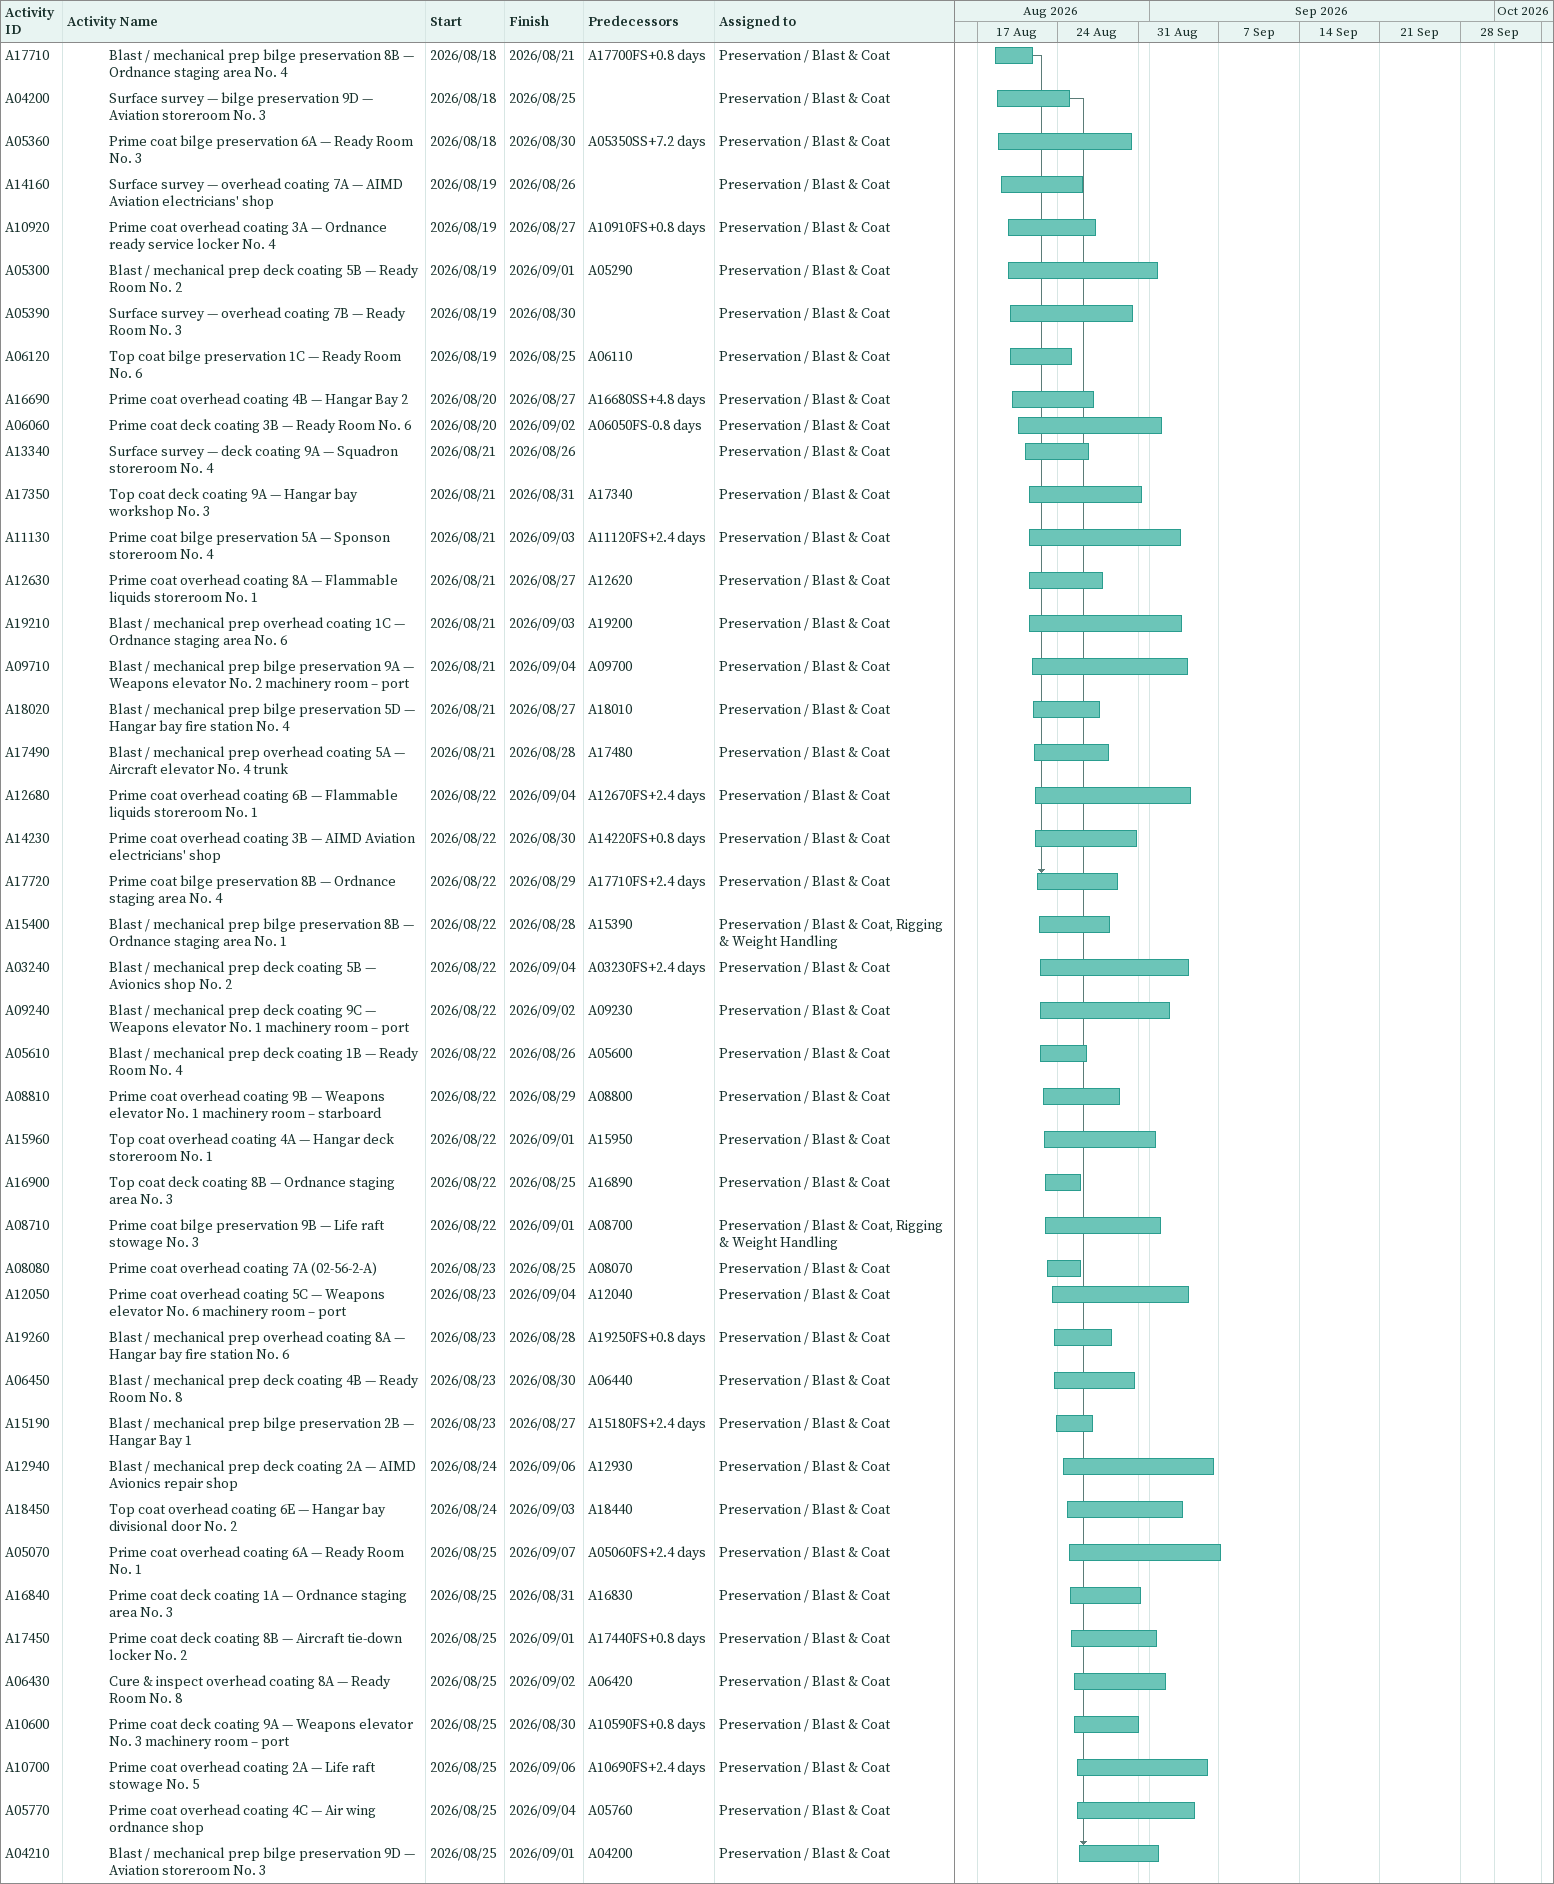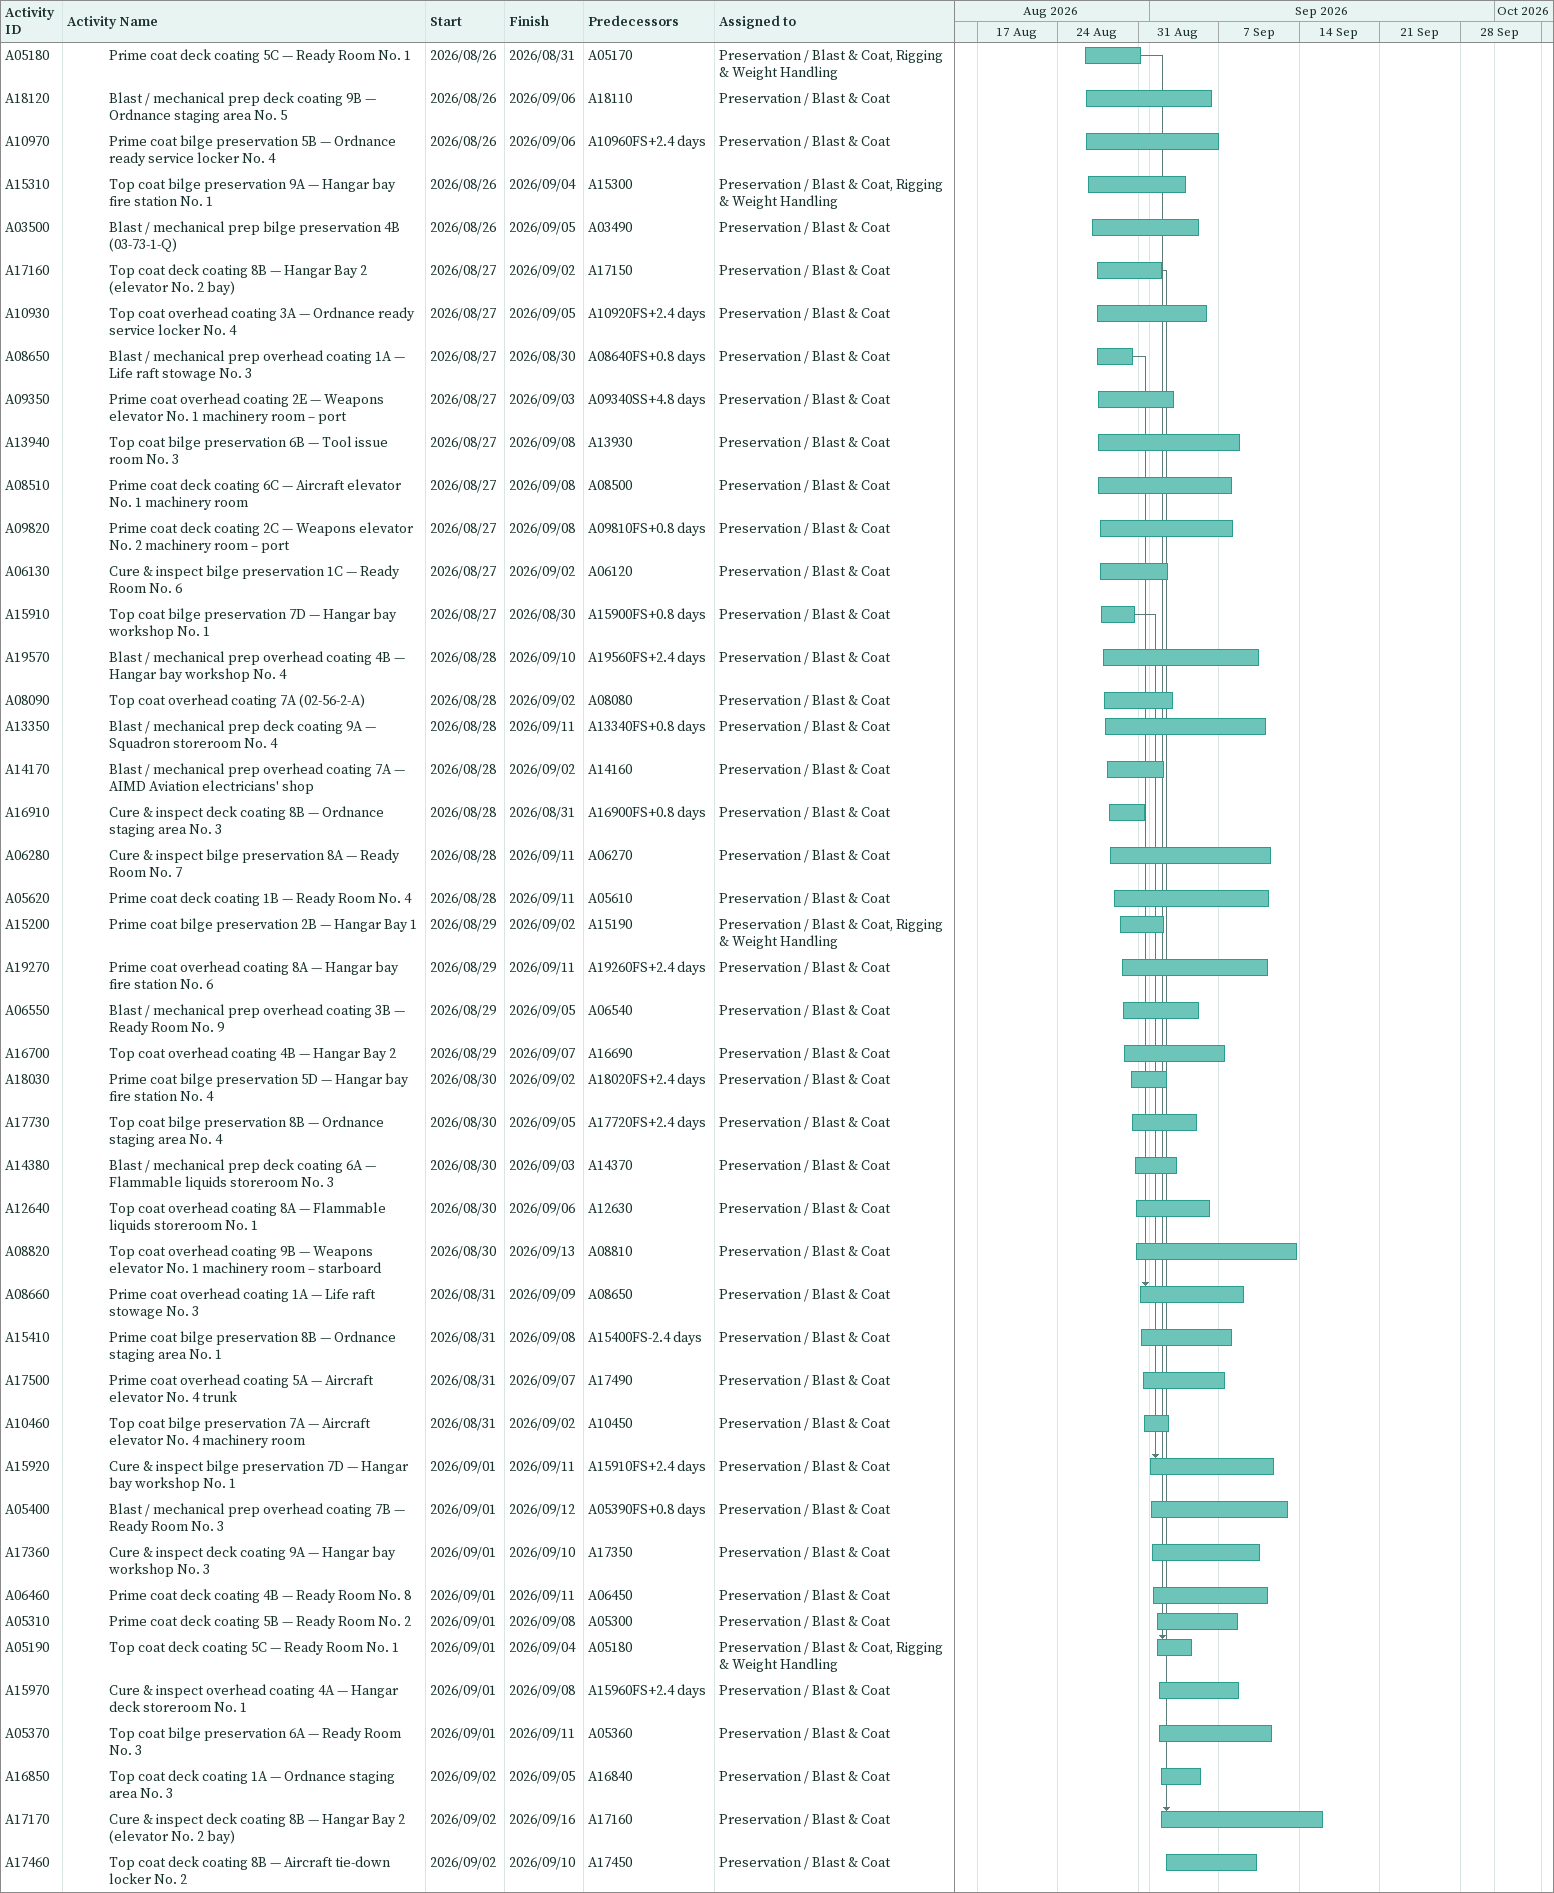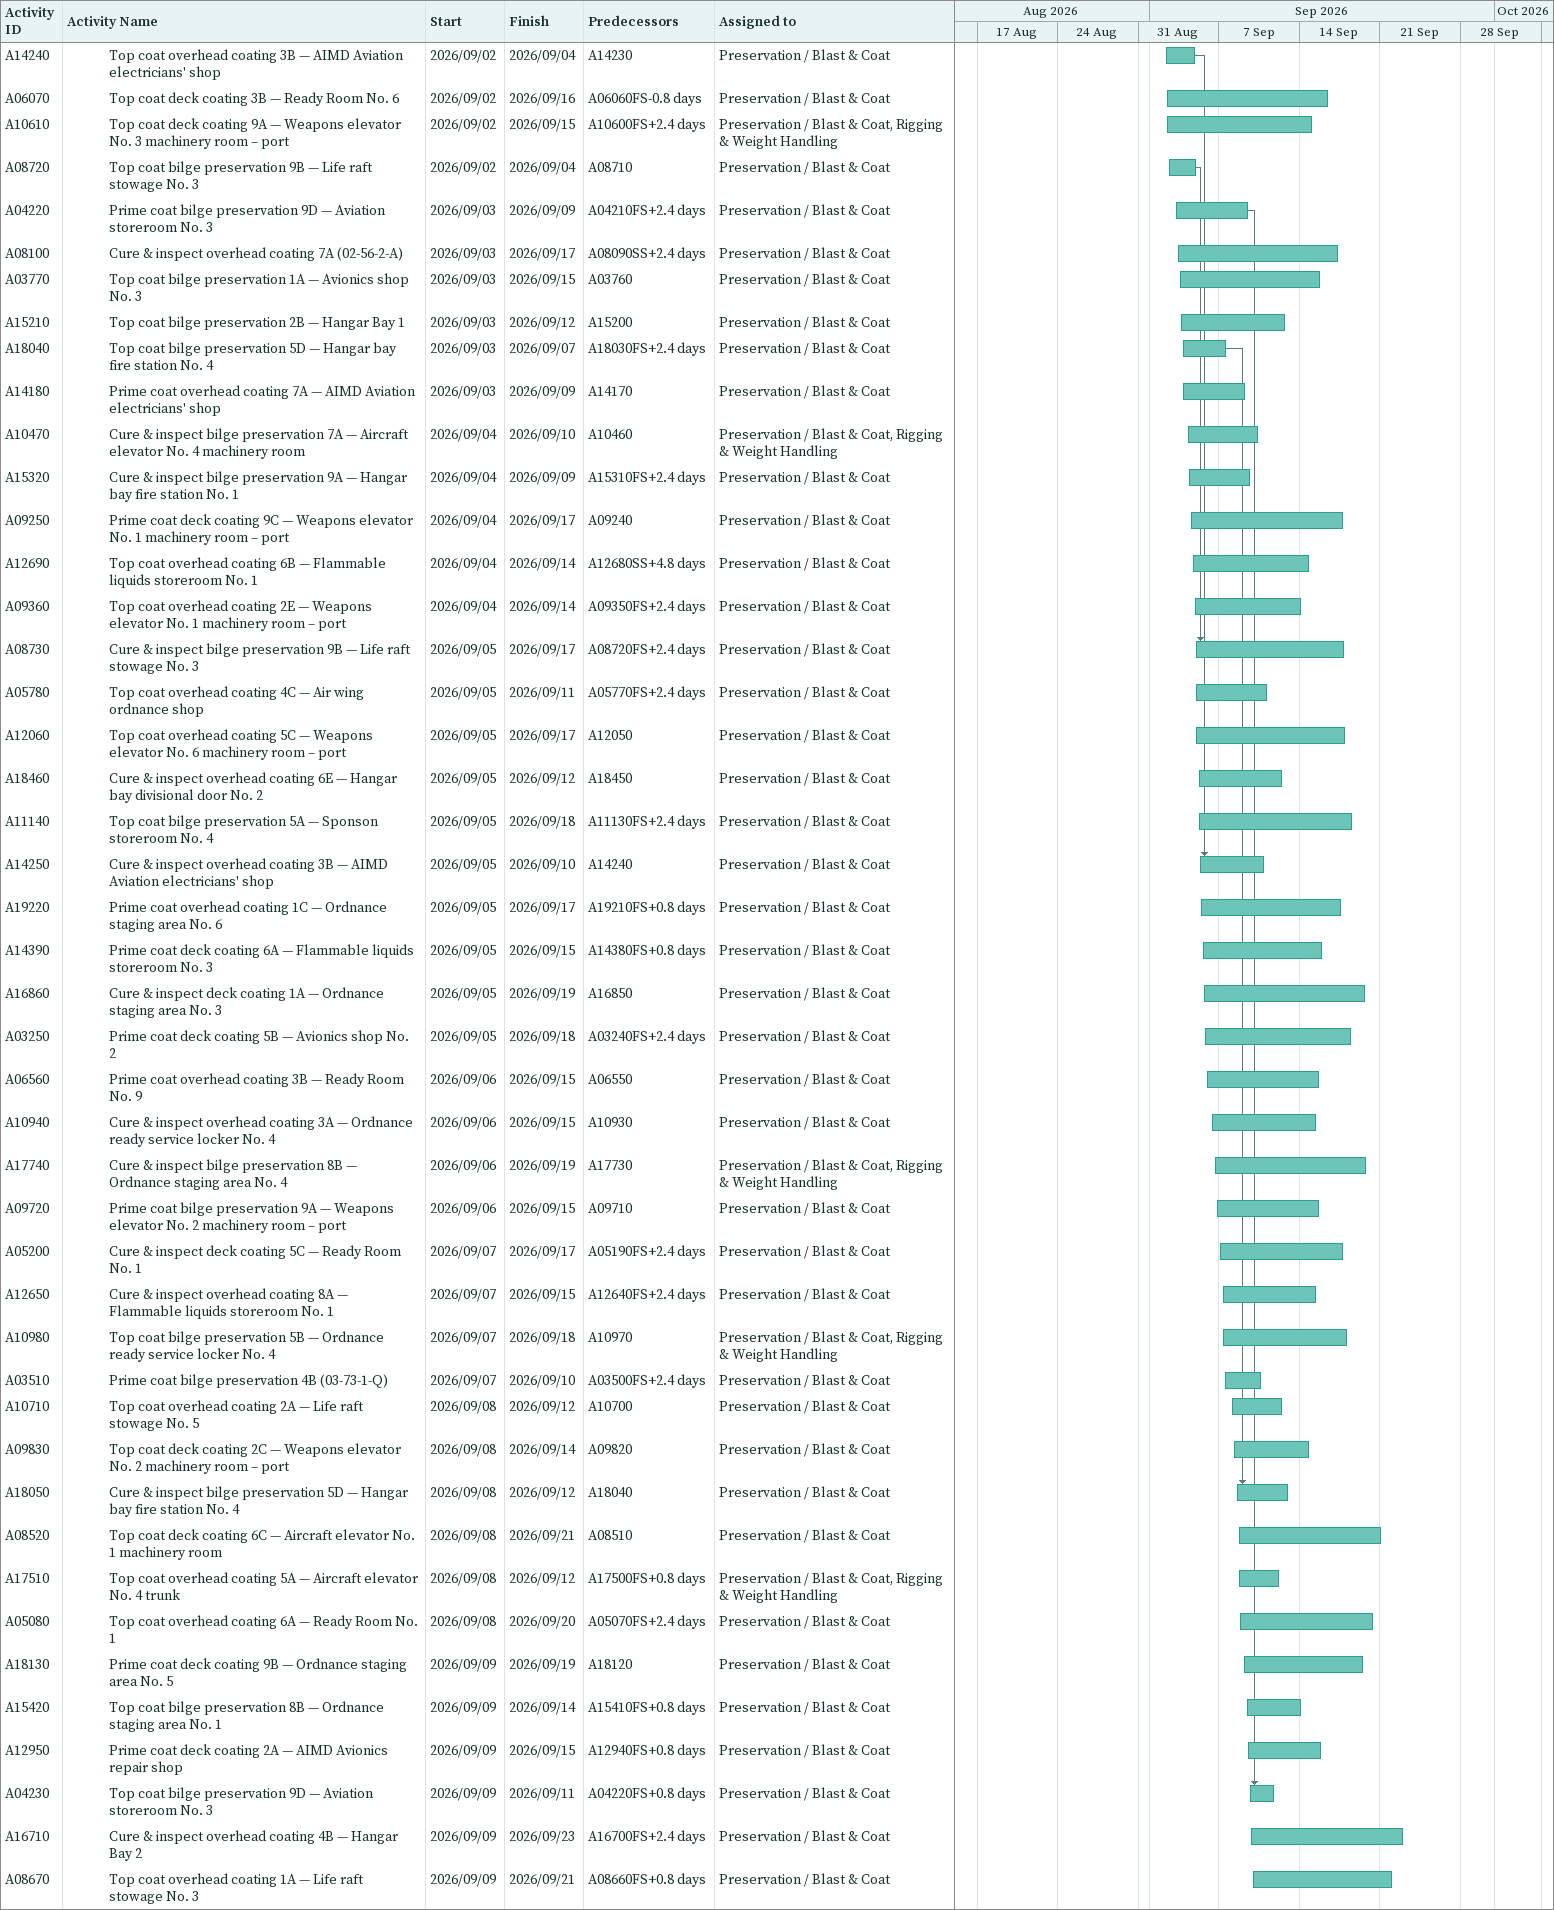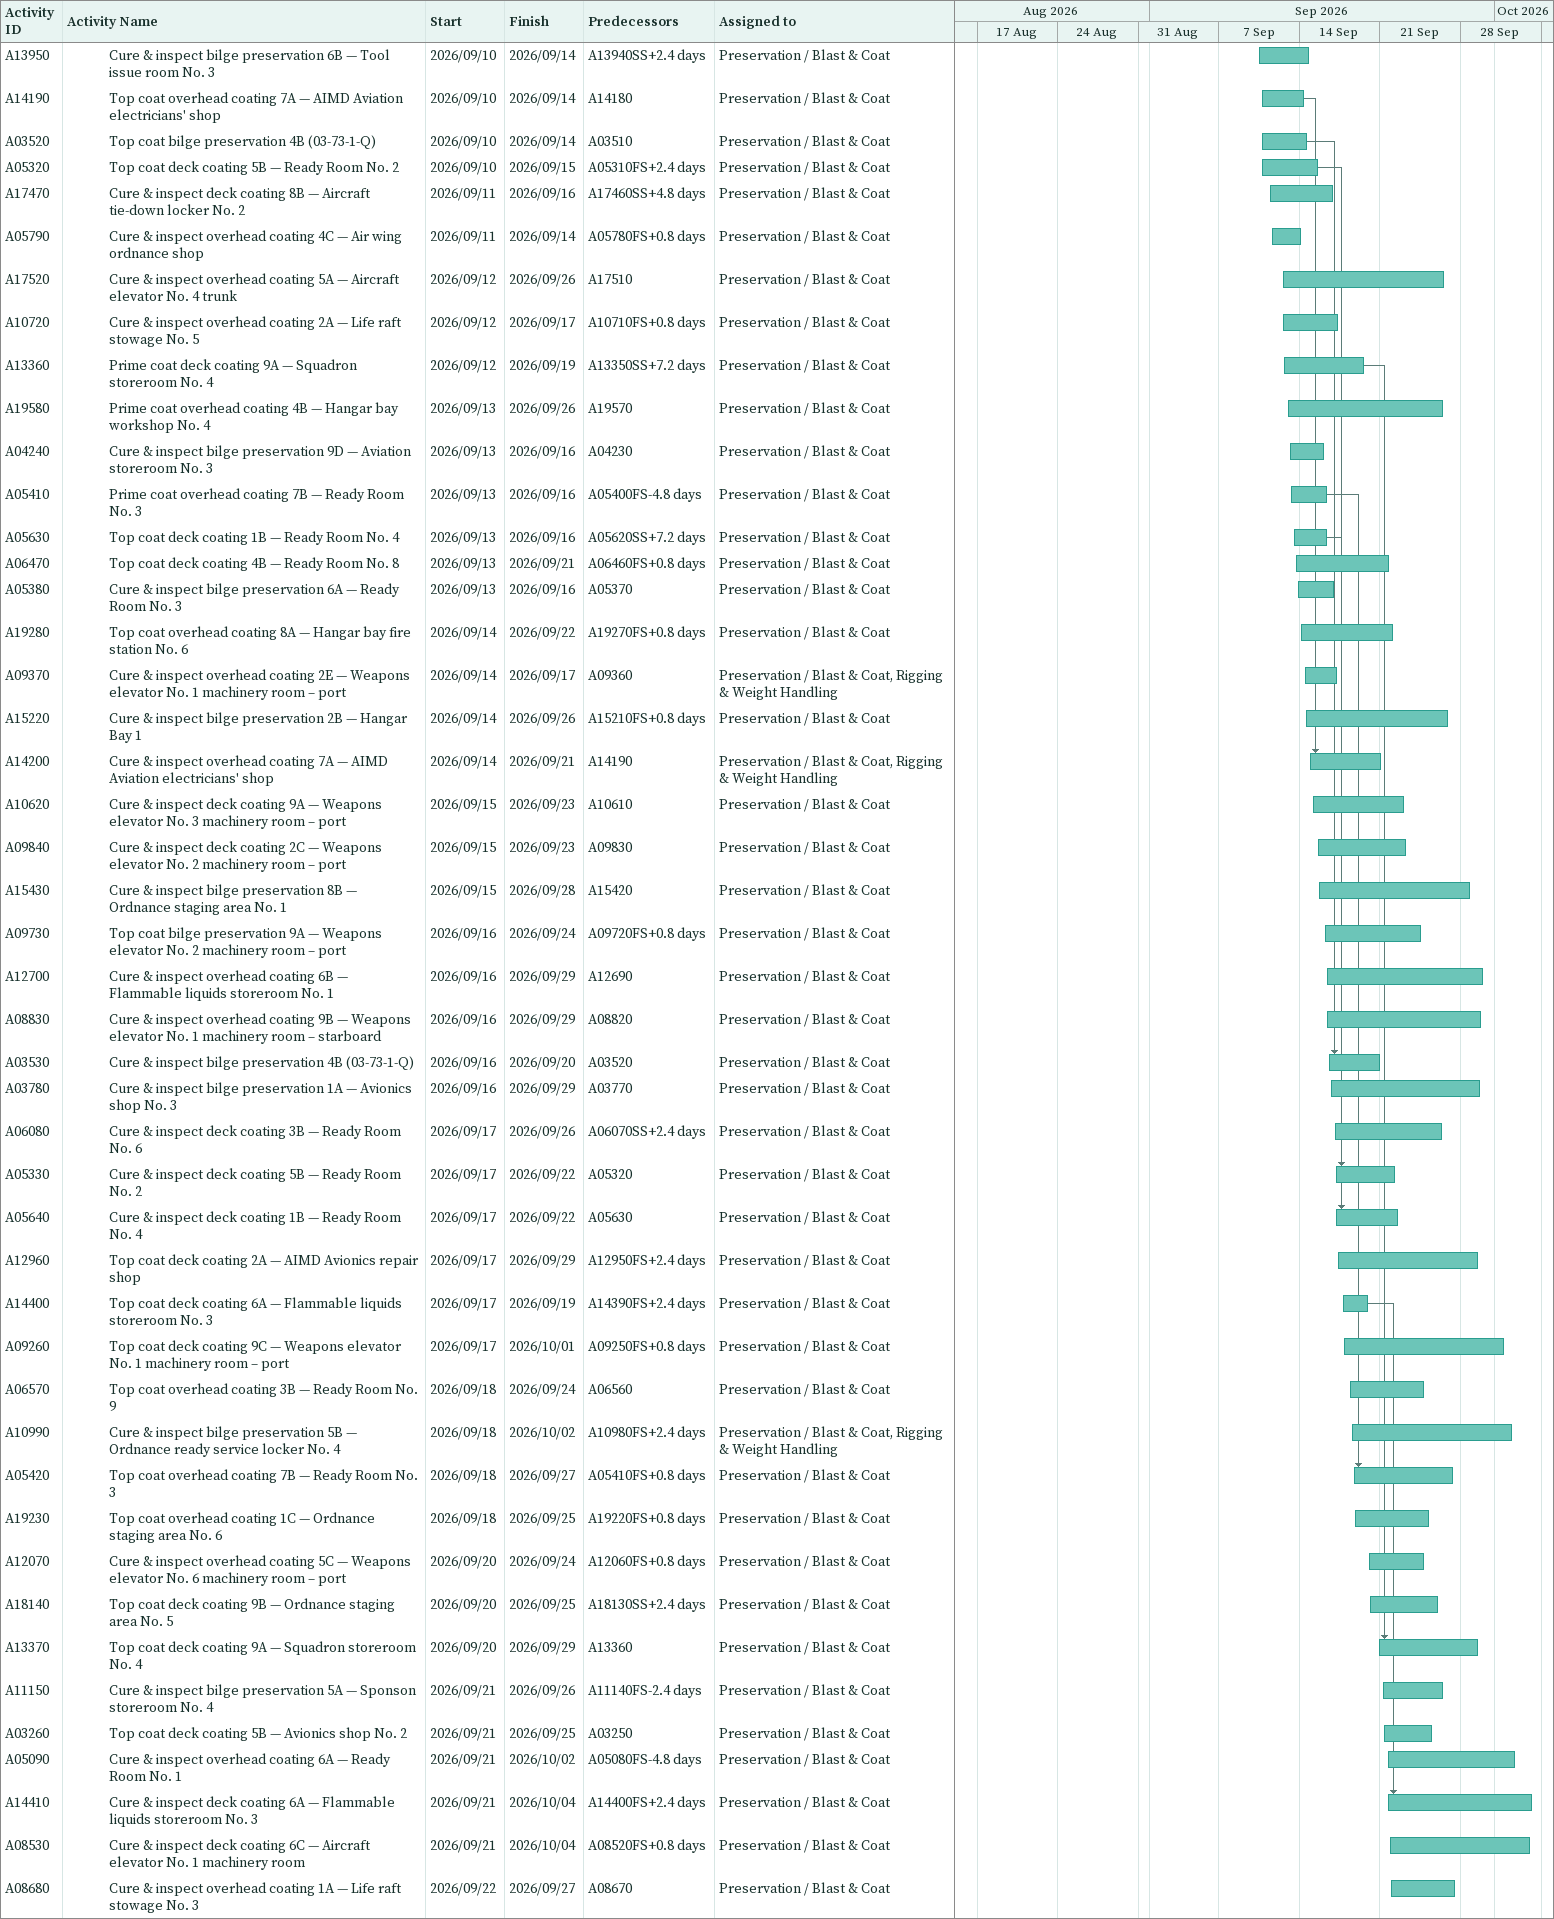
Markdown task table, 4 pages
| ID | Level | Task | Start | Finish | Predecessors | Resources |
|---|---|---|---|---|---|---|
| A17710 | 4 | Blast / mechanical prep bilge preservation 8B — Ordnance staging area No. 4 | 2026-08-18 | 2026-08-21 | A17700FS+0.8d | Preservation / Blast & Coat |
| A04200 | 4 | Surface survey — bilge preservation 9D — Aviation storeroom No. 3 | 2026-08-18 | 2026-08-25 |  | Preservation / Blast & Coat |
| A05360 | 4 | Prime coat bilge preservation 6A — Ready Room No. 3 | 2026-08-18 | 2026-08-30 | A05350SS+7.2d | Preservation / Blast & Coat |
| A14160 | 4 | Surface survey — overhead coating 7A — AIMD Aviation electricians' shop | 2026-08-19 | 2026-08-26 |  | Preservation / Blast & Coat |
| A10920 | 4 | Prime coat overhead coating 3A — Ordnance ready service locker No. 4 | 2026-08-19 | 2026-08-27 | A10910FS+0.8d | Preservation / Blast & Coat |
| A05300 | 4 | Blast / mechanical prep deck coating 5B — Ready Room No. 2 | 2026-08-19 | 2026-09-01 | A05290 | Preservation / Blast & Coat |
| A05390 | 4 | Surface survey — overhead coating 7B — Ready Room No. 3 | 2026-08-19 | 2026-08-30 |  | Preservation / Blast & Coat |
| A06120 | 4 | Top coat bilge preservation 1C — Ready Room No. 6 | 2026-08-19 | 2026-08-25 | A06110 | Preservation / Blast & Coat |
| A16690 | 4 | Prime coat overhead coating 4B — Hangar Bay 2 | 2026-08-20 | 2026-08-27 | A16680SS+4.8d | Preservation / Blast & Coat |
| A06060 | 4 | Prime coat deck coating 3B — Ready Room No. 6 | 2026-08-20 | 2026-09-02 | A06050FS-0.8d | Preservation / Blast & Coat |
| A13340 | 4 | Surface survey — deck coating 9A — Squadron storeroom No. 4 | 2026-08-21 | 2026-08-26 |  | Preservation / Blast & Coat |
| A17350 | 4 | Top coat deck coating 9A — Hangar bay workshop No. 3 | 2026-08-21 | 2026-08-31 | A17340 | Preservation / Blast & Coat |
| A11130 | 4 | Prime coat bilge preservation 5A — Sponson storeroom No. 4 | 2026-08-21 | 2026-09-03 | A11120FS+2.4d | Preservation / Blast & Coat |
| A12630 | 4 | Prime coat overhead coating 8A — Flammable liquids storeroom No. 1 | 2026-08-21 | 2026-08-27 | A12620 | Preservation / Blast & Coat |
| A19210 | 4 | Blast / mechanical prep overhead coating 1C — Ordnance staging area No. 6 | 2026-08-21 | 2026-09-03 | A19200 | Preservation / Blast & Coat |
| A09710 | 4 | Blast / mechanical prep bilge preservation 9A — Weapons elevator No. 2 machinery room – port | 2026-08-21 | 2026-09-04 | A09700 | Preservation / Blast & Coat |
| A18020 | 4 | Blast / mechanical prep bilge preservation 5D — Hangar bay fire station No. 4 | 2026-08-21 | 2026-08-27 | A18010 | Preservation / Blast & Coat |
| A17490 | 4 | Blast / mechanical prep overhead coating 5A — Aircraft elevator No. 4 trunk | 2026-08-21 | 2026-08-28 | A17480 | Preservation / Blast & Coat |
| A12680 | 4 | Prime coat overhead coating 6B — Flammable liquids storeroom No. 1 | 2026-08-22 | 2026-09-04 | A12670FS+2.4d | Preservation / Blast & Coat |
| A14230 | 4 | Prime coat overhead coating 3B — AIMD Aviation electricians' shop | 2026-08-22 | 2026-08-30 | A14220FS+0.8d | Preservation / Blast & Coat |
| A17720 | 4 | Prime coat bilge preservation 8B — Ordnance staging area No. 4 | 2026-08-22 | 2026-08-29 | A17710FS+2.4d | Preservation / Blast & Coat |
| A15400 | 4 | Blast / mechanical prep bilge preservation 8B — Ordnance staging area No. 1 | 2026-08-22 | 2026-08-28 | A15390 | Preservation / Blast & Coat, Rigging & Weight Handling |
| A03240 | 4 | Blast / mechanical prep deck coating 5B — Avionics shop No. 2 | 2026-08-22 | 2026-09-04 | A03230FS+2.4d | Preservation / Blast & Coat |
| A09240 | 4 | Blast / mechanical prep deck coating 9C — Weapons elevator No. 1 machinery room – port | 2026-08-22 | 2026-09-02 | A09230 | Preservation / Blast & Coat |
| A05610 | 4 | Blast / mechanical prep deck coating 1B — Ready Room No. 4 | 2026-08-22 | 2026-08-26 | A05600 | Preservation / Blast & Coat |
| A08810 | 4 | Prime coat overhead coating 9B — Weapons elevator No. 1 machinery room – starboard | 2026-08-22 | 2026-08-29 | A08800 | Preservation / Blast & Coat |
| A15960 | 4 | Top coat overhead coating 4A — Hangar deck storeroom No. 1 | 2026-08-22 | 2026-09-01 | A15950 | Preservation / Blast & Coat |
| A16900 | 4 | Top coat deck coating 8B — Ordnance staging area No. 3 | 2026-08-22 | 2026-08-25 | A16890 | Preservation / Blast & Coat |
| A08710 | 4 | Prime coat bilge preservation 9B — Life raft stowage No. 3 | 2026-08-22 | 2026-09-01 | A08700 | Preservation / Blast & Coat, Rigging & Weight Handling |
| A08080 | 4 | Prime coat overhead coating 7A (02-56-2-A) | 2026-08-23 | 2026-08-25 | A08070 | Preservation / Blast & Coat |
| A12050 | 4 | Prime coat overhead coating 5C — Weapons elevator No. 6 machinery room – port | 2026-08-23 | 2026-09-04 | A12040 | Preservation / Blast & Coat |
| A19260 | 4 | Blast / mechanical prep overhead coating 8A — Hangar bay fire station No. 6 | 2026-08-23 | 2026-08-28 | A19250FS+0.8d | Preservation / Blast & Coat |
| A06450 | 4 | Blast / mechanical prep deck coating 4B — Ready Room No. 8 | 2026-08-23 | 2026-08-30 | A06440 | Preservation / Blast & Coat |
| A15190 | 4 | Blast / mechanical prep bilge preservation 2B — Hangar Bay 1 | 2026-08-23 | 2026-08-27 | A15180FS+2.4d | Preservation / Blast & Coat |
| A12940 | 4 | Blast / mechanical prep deck coating 2A — AIMD Avionics repair shop | 2026-08-24 | 2026-09-06 | A12930 | Preservation / Blast & Coat |
| A18450 | 4 | Top coat overhead coating 6E — Hangar bay divisional door No. 2 | 2026-08-24 | 2026-09-03 | A18440 | Preservation / Blast & Coat |
| A05070 | 4 | Prime coat overhead coating 6A — Ready Room No. 1 | 2026-08-25 | 2026-09-07 | A05060FS+2.4d | Preservation / Blast & Coat |
| A16840 | 4 | Prime coat deck coating 1A — Ordnance staging area No. 3 | 2026-08-25 | 2026-08-31 | A16830 | Preservation / Blast & Coat |
| A17450 | 4 | Prime coat deck coating 8B — Aircraft tie-down locker No. 2 | 2026-08-25 | 2026-09-01 | A17440FS+0.8d | Preservation / Blast & Coat |
| A06430 | 4 | Cure & inspect overhead coating 8A — Ready Room No. 8 | 2026-08-25 | 2026-09-02 | A06420 | Preservation / Blast & Coat |
| A10600 | 4 | Prime coat deck coating 9A — Weapons elevator No. 3 machinery room – port | 2026-08-25 | 2026-08-30 | A10590FS+0.8d | Preservation / Blast & Coat |
| A10700 | 4 | Prime coat overhead coating 2A — Life raft stowage No. 5 | 2026-08-25 | 2026-09-06 | A10690FS+2.4d | Preservation / Blast & Coat |
| A05770 | 4 | Prime coat overhead coating 4C — Air wing ordnance shop | 2026-08-25 | 2026-09-04 | A05760 | Preservation / Blast & Coat |
| A04210 | 4 | Blast / mechanical prep bilge preservation 9D — Aviation storeroom No. 3 | 2026-08-25 | 2026-09-01 | A04200 | Preservation / Blast & Coat |
| A05180 | 4 | Prime coat deck coating 5C — Ready Room No. 1 | 2026-08-26 | 2026-08-31 | A05170 | Preservation / Blast & Coat, Rigging & Weight Handling |
| A18120 | 4 | Blast / mechanical prep deck coating 9B — Ordnance staging area No. 5 | 2026-08-26 | 2026-09-06 | A18110 | Preservation / Blast & Coat |
| A10970 | 4 | Prime coat bilge preservation 5B — Ordnance ready service locker No. 4 | 2026-08-26 | 2026-09-06 | A10960FS+2.4d | Preservation / Blast & Coat |
| A15310 | 4 | Top coat bilge preservation 9A — Hangar bay fire station No. 1 | 2026-08-26 | 2026-09-04 | A15300 | Preservation / Blast & Coat, Rigging & Weight Handling |
| A03500 | 4 | Blast / mechanical prep bilge preservation 4B (03-73-1-Q) | 2026-08-26 | 2026-09-05 | A03490 | Preservation / Blast & Coat |
| A17160 | 4 | Top coat deck coating 8B — Hangar Bay 2 (elevator No. 2 bay) | 2026-08-27 | 2026-09-02 | A17150 | Preservation / Blast & Coat |
| A10930 | 4 | Top coat overhead coating 3A — Ordnance ready service locker No. 4 | 2026-08-27 | 2026-09-05 | A10920FS+2.4d | Preservation / Blast & Coat |
| A08650 | 4 | Blast / mechanical prep overhead coating 1A — Life raft stowage No. 3 | 2026-08-27 | 2026-08-30 | A08640FS+0.8d | Preservation / Blast & Coat |
| A09350 | 4 | Prime coat overhead coating 2E — Weapons elevator No. 1 machinery room – port | 2026-08-27 | 2026-09-03 | A09340SS+4.8d | Preservation / Blast & Coat |
| A13940 | 4 | Top coat bilge preservation 6B — Tool issue room No. 3 | 2026-08-27 | 2026-09-08 | A13930 | Preservation / Blast & Coat |
| A08510 | 4 | Prime coat deck coating 6C — Aircraft elevator No. 1 machinery room | 2026-08-27 | 2026-09-08 | A08500 | Preservation / Blast & Coat |
| A09820 | 4 | Prime coat deck coating 2C — Weapons elevator No. 2 machinery room – port | 2026-08-27 | 2026-09-08 | A09810FS+0.8d | Preservation / Blast & Coat |
| A06130 | 4 | Cure & inspect bilge preservation 1C — Ready Room No. 6 | 2026-08-27 | 2026-09-02 | A06120 | Preservation / Blast & Coat |
| A15910 | 4 | Top coat bilge preservation 7D — Hangar bay workshop No. 1 | 2026-08-27 | 2026-08-30 | A15900FS+0.8d | Preservation / Blast & Coat |
| A19570 | 4 | Blast / mechanical prep overhead coating 4B — Hangar bay workshop No. 4 | 2026-08-28 | 2026-09-10 | A19560FS+2.4d | Preservation / Blast & Coat |
| A08090 | 4 | Top coat overhead coating 7A (02-56-2-A) | 2026-08-28 | 2026-09-02 | A08080 | Preservation / Blast & Coat |
| A13350 | 4 | Blast / mechanical prep deck coating 9A — Squadron storeroom No. 4 | 2026-08-28 | 2026-09-11 | A13340FS+0.8d | Preservation / Blast & Coat |
| A14170 | 4 | Blast / mechanical prep overhead coating 7A — AIMD Aviation electricians' shop | 2026-08-28 | 2026-09-02 | A14160 | Preservation / Blast & Coat |
| A16910 | 4 | Cure & inspect deck coating 8B — Ordnance staging area No. 3 | 2026-08-28 | 2026-08-31 | A16900FS+0.8d | Preservation / Blast & Coat |
| A06280 | 4 | Cure & inspect bilge preservation 8A — Ready Room No. 7 | 2026-08-28 | 2026-09-11 | A06270 | Preservation / Blast & Coat |
| A05620 | 4 | Prime coat deck coating 1B — Ready Room No. 4 | 2026-08-28 | 2026-09-11 | A05610 | Preservation / Blast & Coat |
| A15200 | 4 | Prime coat bilge preservation 2B — Hangar Bay 1 | 2026-08-29 | 2026-09-02 | A15190 | Preservation / Blast & Coat, Rigging & Weight Handling |
| A19270 | 4 | Prime coat overhead coating 8A — Hangar bay fire station No. 6 | 2026-08-29 | 2026-09-11 | A19260FS+2.4d | Preservation / Blast & Coat |
| A06550 | 4 | Blast / mechanical prep overhead coating 3B — Ready Room No. 9 | 2026-08-29 | 2026-09-05 | A06540 | Preservation / Blast & Coat |
| A16700 | 4 | Top coat overhead coating 4B — Hangar Bay 2 | 2026-08-29 | 2026-09-07 | A16690 | Preservation / Blast & Coat |
| A18030 | 4 | Prime coat bilge preservation 5D — Hangar bay fire station No. 4 | 2026-08-30 | 2026-09-02 | A18020FS+2.4d | Preservation / Blast & Coat |
| A17730 | 4 | Top coat bilge preservation 8B — Ordnance staging area No. 4 | 2026-08-30 | 2026-09-05 | A17720FS+2.4d | Preservation / Blast & Coat |
| A14380 | 4 | Blast / mechanical prep deck coating 6A — Flammable liquids storeroom No. 3 | 2026-08-30 | 2026-09-03 | A14370 | Preservation / Blast & Coat |
| A12640 | 4 | Top coat overhead coating 8A — Flammable liquids storeroom No. 1 | 2026-08-30 | 2026-09-06 | A12630 | Preservation / Blast & Coat |
| A08820 | 4 | Top coat overhead coating 9B — Weapons elevator No. 1 machinery room – starboard | 2026-08-30 | 2026-09-13 | A08810 | Preservation / Blast & Coat |
| A08660 | 4 | Prime coat overhead coating 1A — Life raft stowage No. 3 | 2026-08-31 | 2026-09-09 | A08650 | Preservation / Blast & Coat |
| A15410 | 4 | Prime coat bilge preservation 8B — Ordnance staging area No. 1 | 2026-08-31 | 2026-09-08 | A15400FS-2.4d | Preservation / Blast & Coat |
| A17500 | 4 | Prime coat overhead coating 5A — Aircraft elevator No. 4 trunk | 2026-08-31 | 2026-09-07 | A17490 | Preservation / Blast & Coat |
| A10460 | 4 | Top coat bilge preservation 7A — Aircraft elevator No. 4 machinery room | 2026-08-31 | 2026-09-02 | A10450 | Preservation / Blast & Coat |
| A15920 | 4 | Cure & inspect bilge preservation 7D — Hangar bay workshop No. 1 | 2026-09-01 | 2026-09-11 | A15910FS+2.4d | Preservation / Blast & Coat |
| A05400 | 4 | Blast / mechanical prep overhead coating 7B — Ready Room No. 3 | 2026-09-01 | 2026-09-12 | A05390FS+0.8d | Preservation / Blast & Coat |
| A17360 | 4 | Cure & inspect deck coating 9A — Hangar bay workshop No. 3 | 2026-09-01 | 2026-09-10 | A17350 | Preservation / Blast & Coat |
| A06460 | 4 | Prime coat deck coating 4B — Ready Room No. 8 | 2026-09-01 | 2026-09-11 | A06450 | Preservation / Blast & Coat |
| A05310 | 4 | Prime coat deck coating 5B — Ready Room No. 2 | 2026-09-01 | 2026-09-08 | A05300 | Preservation / Blast & Coat |
| A05190 | 4 | Top coat deck coating 5C — Ready Room No. 1 | 2026-09-01 | 2026-09-04 | A05180 | Preservation / Blast & Coat, Rigging & Weight Handling |
| A15970 | 4 | Cure & inspect overhead coating 4A — Hangar deck storeroom No. 1 | 2026-09-01 | 2026-09-08 | A15960FS+2.4d | Preservation / Blast & Coat |
| A05370 | 4 | Top coat bilge preservation 6A — Ready Room No. 3 | 2026-09-01 | 2026-09-11 | A05360 | Preservation / Blast & Coat |
| A16850 | 4 | Top coat deck coating 1A — Ordnance staging area No. 3 | 2026-09-02 | 2026-09-05 | A16840 | Preservation / Blast & Coat |
| A17170 | 4 | Cure & inspect deck coating 8B — Hangar Bay 2 (elevator No. 2 bay) | 2026-09-02 | 2026-09-16 | A17160 | Preservation / Blast & Coat |
| A17460 | 4 | Top coat deck coating 8B — Aircraft tie-down locker No. 2 | 2026-09-02 | 2026-09-10 | A17450 | Preservation / Blast & Coat |
| A14240 | 4 | Top coat overhead coating 3B — AIMD Aviation electricians' shop | 2026-09-02 | 2026-09-04 | A14230 | Preservation / Blast & Coat |
| A06070 | 4 | Top coat deck coating 3B — Ready Room No. 6 | 2026-09-02 | 2026-09-16 | A06060FS-0.8d | Preservation / Blast & Coat |
| A10610 | 4 | Top coat deck coating 9A — Weapons elevator No. 3 machinery room – port | 2026-09-02 | 2026-09-15 | A10600FS+2.4d | Preservation / Blast & Coat, Rigging & Weight Handling |
| A08720 | 4 | Top coat bilge preservation 9B — Life raft stowage No. 3 | 2026-09-02 | 2026-09-04 | A08710 | Preservation / Blast & Coat |
| A04220 | 4 | Prime coat bilge preservation 9D — Aviation storeroom No. 3 | 2026-09-03 | 2026-09-09 | A04210FS+2.4d | Preservation / Blast & Coat |
| A08100 | 4 | Cure & inspect overhead coating 7A (02-56-2-A) | 2026-09-03 | 2026-09-17 | A08090SS+2.4d | Preservation / Blast & Coat |
| A03770 | 4 | Top coat bilge preservation 1A — Avionics shop No. 3 | 2026-09-03 | 2026-09-15 | A03760 | Preservation / Blast & Coat |
| A15210 | 4 | Top coat bilge preservation 2B — Hangar Bay 1 | 2026-09-03 | 2026-09-12 | A15200 | Preservation / Blast & Coat |
| A18040 | 4 | Top coat bilge preservation 5D — Hangar bay fire station No. 4 | 2026-09-03 | 2026-09-07 | A18030FS+2.4d | Preservation / Blast & Coat |
| A14180 | 4 | Prime coat overhead coating 7A — AIMD Aviation electricians' shop | 2026-09-03 | 2026-09-09 | A14170 | Preservation / Blast & Coat |
| A10470 | 4 | Cure & inspect bilge preservation 7A — Aircraft elevator No. 4 machinery room | 2026-09-04 | 2026-09-10 | A10460 | Preservation / Blast & Coat, Rigging & Weight Handling |
| A15320 | 4 | Cure & inspect bilge preservation 9A — Hangar bay fire station No. 1 | 2026-09-04 | 2026-09-09 | A15310FS+2.4d | Preservation / Blast & Coat |
| A09250 | 4 | Prime coat deck coating 9C — Weapons elevator No. 1 machinery room – port | 2026-09-04 | 2026-09-17 | A09240 | Preservation / Blast & Coat |
| A12690 | 4 | Top coat overhead coating 6B — Flammable liquids storeroom No. 1 | 2026-09-04 | 2026-09-14 | A12680SS+4.8d | Preservation / Blast & Coat |
| A09360 | 4 | Top coat overhead coating 2E — Weapons elevator No. 1 machinery room – port | 2026-09-04 | 2026-09-14 | A09350FS+2.4d | Preservation / Blast & Coat |
| A08730 | 4 | Cure & inspect bilge preservation 9B — Life raft stowage No. 3 | 2026-09-05 | 2026-09-17 | A08720FS+2.4d | Preservation / Blast & Coat |
| A05780 | 4 | Top coat overhead coating 4C — Air wing ordnance shop | 2026-09-05 | 2026-09-11 | A05770FS+2.4d | Preservation / Blast & Coat |
| A12060 | 4 | Top coat overhead coating 5C — Weapons elevator No. 6 machinery room – port | 2026-09-05 | 2026-09-17 | A12050 | Preservation / Blast & Coat |
| A18460 | 4 | Cure & inspect overhead coating 6E — Hangar bay divisional door No. 2 | 2026-09-05 | 2026-09-12 | A18450 | Preservation / Blast & Coat |
| A11140 | 4 | Top coat bilge preservation 5A — Sponson storeroom No. 4 | 2026-09-05 | 2026-09-18 | A11130FS+2.4d | Preservation / Blast & Coat |
| A14250 | 4 | Cure & inspect overhead coating 3B — AIMD Aviation electricians' shop | 2026-09-05 | 2026-09-10 | A14240 | Preservation / Blast & Coat |
| A19220 | 4 | Prime coat overhead coating 1C — Ordnance staging area No. 6 | 2026-09-05 | 2026-09-17 | A19210FS+0.8d | Preservation / Blast & Coat |
| A14390 | 4 | Prime coat deck coating 6A — Flammable liquids storeroom No. 3 | 2026-09-05 | 2026-09-15 | A14380FS+0.8d | Preservation / Blast & Coat |
| A16860 | 4 | Cure & inspect deck coating 1A — Ordnance staging area No. 3 | 2026-09-05 | 2026-09-19 | A16850 | Preservation / Blast & Coat |
| A03250 | 4 | Prime coat deck coating 5B — Avionics shop No. 2 | 2026-09-05 | 2026-09-18 | A03240FS+2.4d | Preservation / Blast & Coat |
| A06560 | 4 | Prime coat overhead coating 3B — Ready Room No. 9 | 2026-09-06 | 2026-09-15 | A06550 | Preservation / Blast & Coat |
| A10940 | 4 | Cure & inspect overhead coating 3A — Ordnance ready service locker No. 4 | 2026-09-06 | 2026-09-15 | A10930 | Preservation / Blast & Coat |
| A17740 | 4 | Cure & inspect bilge preservation 8B — Ordnance staging area No. 4 | 2026-09-06 | 2026-09-19 | A17730 | Preservation / Blast & Coat, Rigging & Weight Handling |
| A09720 | 4 | Prime coat bilge preservation 9A — Weapons elevator No. 2 machinery room – port | 2026-09-06 | 2026-09-15 | A09710 | Preservation / Blast & Coat |
| A05200 | 4 | Cure & inspect deck coating 5C — Ready Room No. 1 | 2026-09-07 | 2026-09-17 | A05190FS+2.4d | Preservation / Blast & Coat |
| A12650 | 4 | Cure & inspect overhead coating 8A — Flammable liquids storeroom No. 1 | 2026-09-07 | 2026-09-15 | A12640FS+2.4d | Preservation / Blast & Coat |
| A10980 | 4 | Top coat bilge preservation 5B — Ordnance ready service locker No. 4 | 2026-09-07 | 2026-09-18 | A10970 | Preservation / Blast & Coat, Rigging & Weight Handling |
| A03510 | 4 | Prime coat bilge preservation 4B (03-73-1-Q) | 2026-09-07 | 2026-09-10 | A03500FS+2.4d | Preservation / Blast & Coat |
| A10710 | 4 | Top coat overhead coating 2A — Life raft stowage No. 5 | 2026-09-08 | 2026-09-12 | A10700 | Preservation / Blast & Coat |
| A09830 | 4 | Top coat deck coating 2C — Weapons elevator No. 2 machinery room – port | 2026-09-08 | 2026-09-14 | A09820 | Preservation / Blast & Coat |
| A18050 | 4 | Cure & inspect bilge preservation 5D — Hangar bay fire station No. 4 | 2026-09-08 | 2026-09-12 | A18040 | Preservation / Blast & Coat |
| A08520 | 4 | Top coat deck coating 6C — Aircraft elevator No. 1 machinery room | 2026-09-08 | 2026-09-21 | A08510 | Preservation / Blast & Coat |
| A17510 | 4 | Top coat overhead coating 5A — Aircraft elevator No. 4 trunk | 2026-09-08 | 2026-09-12 | A17500FS+0.8d | Preservation / Blast & Coat, Rigging & Weight Handling |
| A05080 | 4 | Top coat overhead coating 6A — Ready Room No. 1 | 2026-09-08 | 2026-09-20 | A05070FS+2.4d | Preservation / Blast & Coat |
| A18130 | 4 | Prime coat deck coating 9B — Ordnance staging area No. 5 | 2026-09-09 | 2026-09-19 | A18120 | Preservation / Blast & Coat |
| A15420 | 4 | Top coat bilge preservation 8B — Ordnance staging area No. 1 | 2026-09-09 | 2026-09-14 | A15410FS+0.8d | Preservation / Blast & Coat |
| A12950 | 4 | Prime coat deck coating 2A — AIMD Avionics repair shop | 2026-09-09 | 2026-09-15 | A12940FS+0.8d | Preservation / Blast & Coat |
| A04230 | 4 | Top coat bilge preservation 9D — Aviation storeroom No. 3 | 2026-09-09 | 2026-09-11 | A04220FS+0.8d | Preservation / Blast & Coat |
| A16710 | 4 | Cure & inspect overhead coating 4B — Hangar Bay 2 | 2026-09-09 | 2026-09-23 | A16700FS+2.4d | Preservation / Blast & Coat |
| A08670 | 4 | Top coat overhead coating 1A — Life raft stowage No. 3 | 2026-09-09 | 2026-09-21 | A08660FS+0.8d | Preservation / Blast & Coat |
| A13950 | 4 | Cure & inspect bilge preservation 6B — Tool issue room No. 3 | 2026-09-10 | 2026-09-14 | A13940SS+2.4d | Preservation / Blast & Coat |
| A14190 | 4 | Top coat overhead coating 7A — AIMD Aviation electricians' shop | 2026-09-10 | 2026-09-14 | A14180 | Preservation / Blast & Coat |
| A03520 | 4 | Top coat bilge preservation 4B (03-73-1-Q) | 2026-09-10 | 2026-09-14 | A03510 | Preservation / Blast & Coat |
| A05320 | 4 | Top coat deck coating 5B — Ready Room No. 2 | 2026-09-10 | 2026-09-15 | A05310FS+2.4d | Preservation / Blast & Coat |
| A17470 | 4 | Cure & inspect deck coating 8B — Aircraft tie-down locker No. 2 | 2026-09-11 | 2026-09-16 | A17460SS+4.8d | Preservation / Blast & Coat |
| A05790 | 4 | Cure & inspect overhead coating 4C — Air wing ordnance shop | 2026-09-11 | 2026-09-14 | A05780FS+0.8d | Preservation / Blast & Coat |
| A17520 | 4 | Cure & inspect overhead coating 5A — Aircraft elevator No. 4 trunk | 2026-09-12 | 2026-09-26 | A17510 | Preservation / Blast & Coat |
| A10720 | 4 | Cure & inspect overhead coating 2A — Life raft stowage No. 5 | 2026-09-12 | 2026-09-17 | A10710FS+0.8d | Preservation / Blast & Coat |
| A13360 | 4 | Prime coat deck coating 9A — Squadron storeroom No. 4 | 2026-09-12 | 2026-09-19 | A13350SS+7.2d | Preservation / Blast & Coat |
| A19580 | 4 | Prime coat overhead coating 4B — Hangar bay workshop No. 4 | 2026-09-13 | 2026-09-26 | A19570 | Preservation / Blast & Coat |
| A04240 | 4 | Cure & inspect bilge preservation 9D — Aviation storeroom No. 3 | 2026-09-13 | 2026-09-16 | A04230 | Preservation / Blast & Coat |
| A05410 | 4 | Prime coat overhead coating 7B — Ready Room No. 3 | 2026-09-13 | 2026-09-16 | A05400FS-4.8d | Preservation / Blast & Coat |
| A05630 | 4 | Top coat deck coating 1B — Ready Room No. 4 | 2026-09-13 | 2026-09-16 | A05620SS+7.2d | Preservation / Blast & Coat |
| A06470 | 4 | Top coat deck coating 4B — Ready Room No. 8 | 2026-09-13 | 2026-09-21 | A06460FS+0.8d | Preservation / Blast & Coat |
| A05380 | 4 | Cure & inspect bilge preservation 6A — Ready Room No. 3 | 2026-09-13 | 2026-09-16 | A05370 | Preservation / Blast & Coat |
| A19280 | 4 | Top coat overhead coating 8A — Hangar bay fire station No. 6 | 2026-09-14 | 2026-09-22 | A19270FS+0.8d | Preservation / Blast & Coat |
| A09370 | 4 | Cure & inspect overhead coating 2E — Weapons elevator No. 1 machinery room – port | 2026-09-14 | 2026-09-17 | A09360 | Preservation / Blast & Coat, Rigging & Weight Handling |
| A15220 | 4 | Cure & inspect bilge preservation 2B — Hangar Bay 1 | 2026-09-14 | 2026-09-26 | A15210FS+0.8d | Preservation / Blast & Coat |
| A14200 | 4 | Cure & inspect overhead coating 7A — AIMD Aviation electricians' shop | 2026-09-14 | 2026-09-21 | A14190 | Preservation / Blast & Coat, Rigging & Weight Handling |
| A10620 | 4 | Cure & inspect deck coating 9A — Weapons elevator No. 3 machinery room – port | 2026-09-15 | 2026-09-23 | A10610 | Preservation / Blast & Coat |
| A09840 | 4 | Cure & inspect deck coating 2C — Weapons elevator No. 2 machinery room – port | 2026-09-15 | 2026-09-23 | A09830 | Preservation / Blast & Coat |
| A15430 | 4 | Cure & inspect bilge preservation 8B — Ordnance staging area No. 1 | 2026-09-15 | 2026-09-28 | A15420 | Preservation / Blast & Coat |
| A09730 | 4 | Top coat bilge preservation 9A — Weapons elevator No. 2 machinery room – port | 2026-09-16 | 2026-09-24 | A09720FS+0.8d | Preservation / Blast & Coat |
| A12700 | 4 | Cure & inspect overhead coating 6B — Flammable liquids storeroom No. 1 | 2026-09-16 | 2026-09-29 | A12690 | Preservation / Blast & Coat |
| A08830 | 4 | Cure & inspect overhead coating 9B — Weapons elevator No. 1 machinery room – starboard | 2026-09-16 | 2026-09-29 | A08820 | Preservation / Blast & Coat |
| A03530 | 4 | Cure & inspect bilge preservation 4B (03-73-1-Q) | 2026-09-16 | 2026-09-20 | A03520 | Preservation / Blast & Coat |
| A03780 | 4 | Cure & inspect bilge preservation 1A — Avionics shop No. 3 | 2026-09-16 | 2026-09-29 | A03770 | Preservation / Blast & Coat |
| A06080 | 4 | Cure & inspect deck coating 3B — Ready Room No. 6 | 2026-09-17 | 2026-09-26 | A06070SS+2.4d | Preservation / Blast & Coat |
| A05330 | 4 | Cure & inspect deck coating 5B — Ready Room No. 2 | 2026-09-17 | 2026-09-22 | A05320 | Preservation / Blast & Coat |
| A05640 | 4 | Cure & inspect deck coating 1B — Ready Room No. 4 | 2026-09-17 | 2026-09-22 | A05630 | Preservation / Blast & Coat |
| A12960 | 4 | Top coat deck coating 2A — AIMD Avionics repair shop | 2026-09-17 | 2026-09-29 | A12950FS+2.4d | Preservation / Blast & Coat |
| A14400 | 4 | Top coat deck coating 6A — Flammable liquids storeroom No. 3 | 2026-09-17 | 2026-09-19 | A14390FS+2.4d | Preservation / Blast & Coat |
| A09260 | 4 | Top coat deck coating 9C — Weapons elevator No. 1 machinery room – port | 2026-09-17 | 2026-10-01 | A09250FS+0.8d | Preservation / Blast & Coat |
| A06570 | 4 | Top coat overhead coating 3B — Ready Room No. 9 | 2026-09-18 | 2026-09-24 | A06560 | Preservation / Blast & Coat |
| A10990 | 4 | Cure & inspect bilge preservation 5B — Ordnance ready service locker No. 4 | 2026-09-18 | 2026-10-02 | A10980FS+2.4d | Preservation / Blast & Coat, Rigging & Weight Handling |
| A05420 | 4 | Top coat overhead coating 7B — Ready Room No. 3 | 2026-09-18 | 2026-09-27 | A05410FS+0.8d | Preservation / Blast & Coat |
| A19230 | 4 | Top coat overhead coating 1C — Ordnance staging area No. 6 | 2026-09-18 | 2026-09-25 | A19220FS+0.8d | Preservation / Blast & Coat |
| A12070 | 4 | Cure & inspect overhead coating 5C — Weapons elevator No. 6 machinery room – port | 2026-09-20 | 2026-09-24 | A12060FS+0.8d | Preservation / Blast & Coat |
| A18140 | 4 | Top coat deck coating 9B — Ordnance staging area No. 5 | 2026-09-20 | 2026-09-25 | A18130SS+2.4d | Preservation / Blast & Coat |
| A13370 | 4 | Top coat deck coating 9A — Squadron storeroom No. 4 | 2026-09-20 | 2026-09-29 | A13360 | Preservation / Blast & Coat |
| A11150 | 4 | Cure & inspect bilge preservation 5A — Sponson storeroom No. 4 | 2026-09-21 | 2026-09-26 | A11140FS-2.4d | Preservation / Blast & Coat |
| A03260 | 4 | Top coat deck coating 5B — Avionics shop No. 2 | 2026-09-21 | 2026-09-25 | A03250 | Preservation / Blast & Coat |
| A05090 | 4 | Cure & inspect overhead coating 6A — Ready Room No. 1 | 2026-09-21 | 2026-10-02 | A05080FS-4.8d | Preservation / Blast & Coat |
| A14410 | 4 | Cure & inspect deck coating 6A — Flammable liquids storeroom No. 3 | 2026-09-21 | 2026-10-04 | A14400FS+2.4d | Preservation / Blast & Coat |
| A08530 | 4 | Cure & inspect deck coating 6C — Aircraft elevator No. 1 machinery room | 2026-09-21 | 2026-10-04 | A08520FS+0.8d | Preservation / Blast & Coat |
| A08680 | 4 | Cure & inspect overhead coating 1A — Life raft stowage No. 3 | 2026-09-22 | 2026-09-27 | A08670 | Preservation / Blast & Coat |
